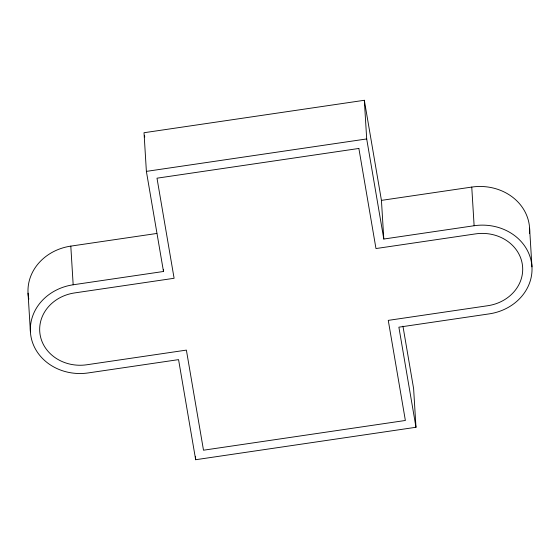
<?xml version="1.0" encoding="UTF-8"?>
<svg xmlns="http://www.w3.org/2000/svg" width="560" height="560" viewBox="0 0 560 560"><rect width="100%" height="100%" fill="white"/><g stroke="black" fill="none" stroke-linecap="round" stroke-linejoin="round"><path stroke-width="0.84" d="M415.982 427.273L398.874 327.18L489.195 313.88A50.386 44.653 -3.5 0 0 531.461 262.472A50.386 44.653 -3.5 0 0 474.124 225.736L383.803 239.036L381.437 200.375L364.329 100.282L144.018 132.727L146.384 171.381L163.492 271.481L73.171 284.781A50.386 44.653 -3.5 0 0 30.905 336.182A50.386 44.653 -3.5 0 0 88.242 372.925L178.563 359.625L195.671 459.718L415.982 427.273L413.616 388.619L402.941 326.165M146.384 171.381L366.695 138.943L364.329 100.282M28.847 299.131A50.386 44.653 -3.5 0 1 70.805 246.12L156.828 233.457M381.437 200.375L471.758 187.075A50.386 44.653 -3.5 0 1 529.543 233.576M366.695 138.943L383.803 239.036M144.452 135.296L144.746 137.004M529.592 228.172L531.958 266.826M471.758 187.075L474.124 225.736M195.461 456.281L195.671 459.718M163.387 269.759L163.492 271.481M70.805 246.12L73.171 284.781M28.042 293.174L30.408 331.828M358.869 148.456L156.996 178.185L174.104 278.278L74.564 292.936A41.062 36.386 -3.5 0 0 40.124 334.824A41.062 36.386 -3.5 0 0 86.849 364.763L186.382 350.105L203.497 450.205L405.37 420.476L388.262 320.376L487.795 305.718A41.062 36.386 -3.5 0 0 522.242 263.83A41.062 36.386 -3.5 0 0 475.517 233.891L375.977 248.549L358.869 148.456"/></g></svg>
